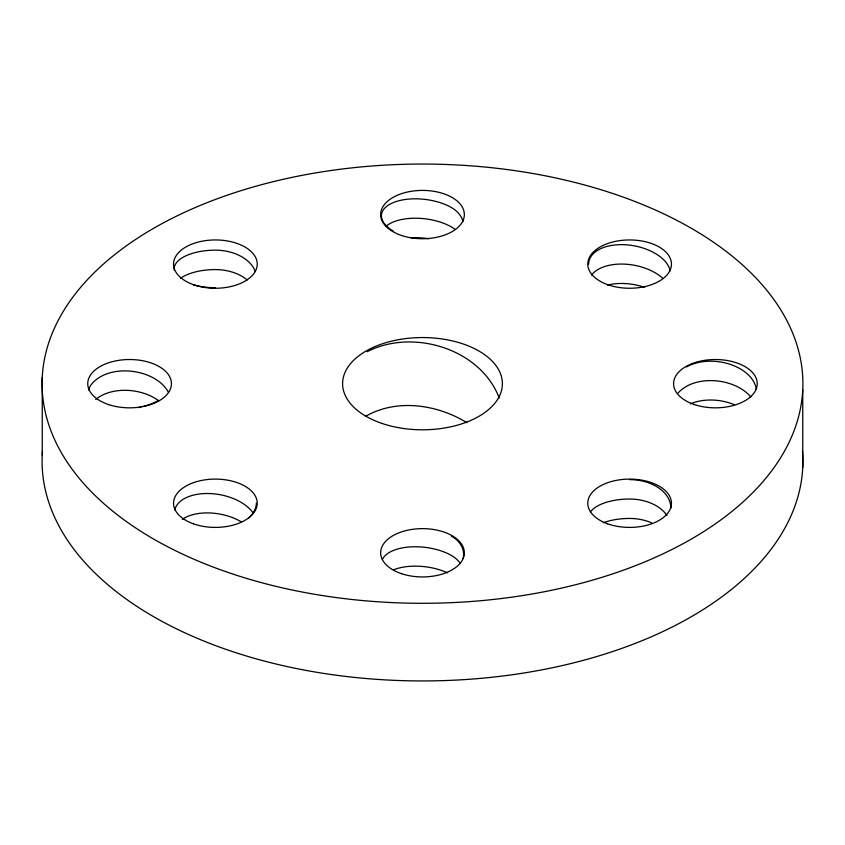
<?xml version="1.0" encoding="UTF-8"?>
<svg xmlns="http://www.w3.org/2000/svg" width="845" height="845" viewBox="0 0 845 845"><rect width="100%" height="100%" fill="white"/><g stroke="black" fill="none" stroke-linecap="round" stroke-linejoin="round"><path stroke-width="1.27" d="M365.452 416.416C396.664 398.333 437.161 404.364 466.894 422.68M367.142 351.721C412.782 328.177 480.541 348.605 499.237 398.069M802.75 389.788A380.398 219.615 0 0 1 223.207 570.745A380.398 219.615 0 0 1 241.543 190.495A380.398 219.615 0 0 1 802.75 389.788L802.75 467.433M42.25 377.567L42.25 455.212M802.486 451.135A380.398 219.615 0 0 1 422.775 680.943A380.398 219.615 0 0 1 42.482 451.452M686.457 366.962A41.373 27.061 7.7 0 1 729.52 364.132A41.373 27.061 7.7 0 1 756.317 389.302M750.867 396.992A41.373 27.061 7.7 0 0 686.457 386.376A41.373 20.217 -6.7 0 0 677.774 393.4M690.344 403.857A41.373 27.061 7.7 0 1 734.199 404.67M588.669 264.105A41.373 23.639 10.1 0 1 627.053 244.87A41.373 23.639 10.1 0 1 670.222 270.77M591.563 275.1A41.373 23.639 10.1 0 1 624.497 264.126A41.373 23.639 10.1 0 1 662.723 278.29M607.682 285.071A41.373 23.639 10.1 0 1 644.693 287.416M393.548 231.287A41.373 20.217 6.7 0 1 393.326 202.578A41.373 20.217 6.7 0 1 451.452 207.553A41.373 27.061 -7.7 0 1 463.039 221.58M385.806 226.481A41.373 20.217 6.7 0 1 451.452 226.956A41.373 27.061 -7.7 0 1 454.874 229.259M410.892 237.762A41.373 20.217 6.7 0 1 428.785 238.755M215.38 287.744A41.373 18.791 0 0 1 193.304 284.807M174.207 270.136A41.373 18.791 0 0 1 215.38 250.152A41.373 28.487 0 0 1 255.338 271.572M247.152 279.917A41.373 28.487 0 0 0 215.38 269.576A41.373 18.791 0 0 0 180.566 278.29M168.313 392.175A41.373 27.061 7.7 0 0 100.639 376.669A41.373 20.217 -6.7 0 0 88.714 390.115M158.543 400.403A41.373 20.217 -6.7 0 1 143.365 406.424M140.914 407.026A41.373 20.217 -6.7 0 1 138.411 407.565M158.765 400.794A41.373 27.061 7.7 0 0 100.639 396.083A41.373 20.217 -6.7 0 0 95.707 399.431M182.277 519.316A41.373 23.639 10.1 0 1 241.48 521.967M174.778 510.021A41.373 23.639 10.1 0 1 210.268 493.575A41.373 23.639 10.1 0 1 253.437 513.549M256.331 503.261A41.373 23.639 -10.1 0 1 248.493 518.175M393.326 569.91A41.373 20.217 6.7 0 1 447.565 572.868M460.134 563.203A41.373 27.061 -7.7 0 0 451.452 555.482A41.373 20.217 6.7 0 0 410.839 546.873A41.373 20.217 6.7 0 0 382.362 559.485M451.452 536.079A41.373 27.061 -7.7 0 1 463.102 558.587M666.937 515.387A41.373 28.487 0 0 0 629.62 499.025A41.373 18.791 0 0 0 590.38 511.996M651.696 522.886A41.373 28.487 0 0 0 629.62 518.439A41.373 18.791 0 0 0 603.341 522.749M629.62 479.622A41.373 28.487 0 0 1 670.877 508.109M607.566 284.628A41.849 24.156 0 0 0 671.437 264.855A41.849 24.156 0 0 0 609.847 242.811A41.849 24.156 0 0 0 607.566 284.628M694.484 404.597A41.849 24.156 0 0 0 757.247 383.672A41.849 24.156 0 0 0 694.484 362.758A41.849 24.156 0 0 0 694.484 404.597M607.566 523.784A41.849 24.156 0 0 0 671.437 504.011A41.849 24.156 0 0 0 609.847 481.967A41.849 24.156 0 0 0 607.566 523.784M401.576 573.702A41.849 24.156 0 0 0 464.349 552.788A41.849 24.156 0 0 0 401.576 531.864A41.849 24.156 0 0 0 401.576 573.702M193.336 523.784A41.849 24.156 0 0 0 257.207 504.011A41.849 24.156 0 0 0 195.607 481.967A41.849 24.156 0 0 0 193.336 523.784M401.576 235.491A41.849 24.156 0 0 0 464.349 214.567A41.849 24.156 0 0 0 401.576 193.642A41.849 24.156 0 0 0 401.576 235.491M193.336 284.628A41.849 24.156 0 0 0 257.207 264.855A41.849 24.156 0 0 0 195.607 242.811A41.849 24.156 0 0 0 193.336 284.628M108.667 404.597A41.849 24.156 0 0 0 171.44 383.672A41.849 24.156 0 0 0 108.667 362.758A41.849 24.156 0 0 0 108.667 404.597M382.151 423.482A79.884 46.116 0 0 0 502.384 383.947A79.884 46.116 0 0 0 382.965 343.598A79.884 46.116 0 0 0 382.151 423.482"/></g></svg>
